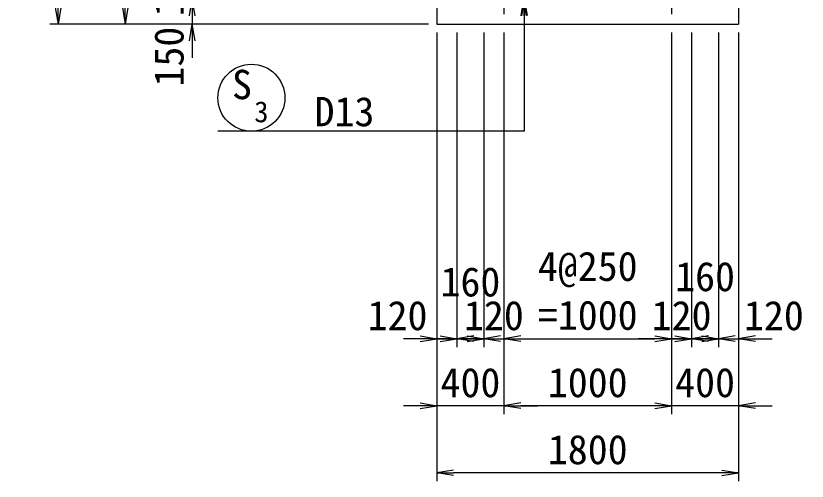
# Model space of a CAD drawing. Header units: millimetres. Extents: x 67792 to 193942, y -50017 to -20317.
# Drawn here: x 133596 to 138317, y -41017 to -38239 of the extents above; entities that cross this region are included whole.
import ezdxf
from ezdxf.enums import TextEntityAlignment as Align

# ---------------------------------------------------------------- set-up
doc = ezdxf.new("R2010")
doc.units = ezdxf.units.MM
doc.header["$LTSCALE"] = 50
doc.header["$PDSIZE"] = 300
doc.linetypes.add('SXF_跳び破線', pattern=[12, 6, -6])
doc.layers.get('Defpoints').update_dxf_attribs({"color": 191})
for name, color, linetype, lineweight in [('D-BGD', 7, 'Continuous', 13), ('D-STR-DIM', 7, 'Continuous', 13), ('D-STR-HTXT', 7, 'Continuous', 13), ('D-STR-TXT', 7, 'Continuous', 13)]:
    doc.layers.add(name, color=color, linetype=linetype, lineweight=lineweight)
doc.styles.add('YOKO_GOTHIC', font='MS Gothic.ttf')
doc.dimstyles.new('S50', dxfattribs={"dimscale": 50, "dimtxt": 3.5, "dimasz": 2, "dimexe": 1, "dimexo": 1, "dimgap": 1, "dimtad": 1, "dimdec": 0, "dimzin": 1, "dimdsep": 46, "dimtxsty": 'YOKO_GOTHIC', "dimblk": 'OPEN', "dimcen": 0, "dimclrd": 256, "dimclre": 256, "dimclrt": 256, "dimaunit": 1, "dimadec": 3, "dimazin": 0, "dimtfac": 1, "dimtdec": 0, "dimtix": 1, "dimtmove": 2, "dimatfit": 3, "dimldrblk": 'OPEN', "dimfxl": 1, "dimlwd": -1, "dimlwe": -1, "dimarcsym": 2})

# ---------------------------------------------------------------- blocks, each defined once
blk = doc.blocks.new('_Open')
at = {"color": 0, "linetype": 'ByBlock', "lineweight": -2}
for p, q in [((-1, 0.167), (0, 0)), ((-1, -0.167), (0, 0)), ((0, 0), (-1, 0))]:
    blk.add_line(p, q, dxfattribs=at)
blk = doc.blocks.new('*D268')
at = {"layer": 'D-STR-DIM', "ltscale": 1500, "transparency": 16777216}
for p, q in [((136108, -38339.5), (136108, -40217.4)), ((136228, -38339.5), (136228, -40217.4)), ((136008, -40167.4), (135908, -40167.4)), ((136108, -40167.4), (136228, -40167.4)), ((136328, -40167.4), (136428, -40167.4))]:
    blk.add_line(p, q, dxfattribs=at)
at = {"layer": 'Defpoints', "color": 0, "ltscale": 1500, "transparency": 16777216}
for p in [(136108, -38289.5), (136228, -38289.5), (136228, -40167.4)]:
    blk.add_point(p, dxfattribs=at)
at = {"layer": 'D-STR-DIM', "ltscale": 1500, "transparency": 16777216, "xscale": 100, "yscale": 100, "zscale": 100}
blk.add_blockref('_Open', (136108, -40167.4), dxfattribs=at)
at = {"layer": 'D-STR-DIM', "ltscale": 1500, "transparency": 16777216, "xscale": 100, "yscale": 100, "zscale": 100, "rotation": 180}
blk.add_blockref('_Open', (136228, -40167.4), dxfattribs=at)
at = {"layer": 'D-STR-DIM', "ltscale": 1500, "transparency": 16777216, "insert": (135873.4, -40029.9), "char_height": 175, "attachment_point": 5, "style": 'YOKO_GOTHIC'}
blk.add_mtext('120', dxfattribs=at)
blk = doc.blocks.new('*D269')
at = {"layer": 'D-STR-DIM', "ltscale": 1500, "transparency": 16777216}
for p, q in [((136228, -38339.5), (136228, -40217.4)), ((136388, -38339.5), (136388, -40217.4)), ((136128, -40167.4), (136028, -40167.4)), ((136228, -40167.4), (136388, -40167.4)), ((136488, -40167.4), (136588, -40167.4))]:
    blk.add_line(p, q, dxfattribs=at)
at = {"layer": 'Defpoints', "color": 0, "ltscale": 1500, "transparency": 16777216}
for p in [(136228, -38289.5), (136388, -38289.5), (136388, -40167.4)]:
    blk.add_point(p, dxfattribs=at)
at = {"layer": 'D-STR-DIM', "ltscale": 1500, "transparency": 16777216, "xscale": 100, "yscale": 100, "zscale": 100}
blk.add_blockref('_Open', (136228, -40167.4), dxfattribs=at)
at = {"layer": 'D-STR-DIM', "ltscale": 1500, "transparency": 16777216, "xscale": 100, "yscale": 100, "zscale": 100, "rotation": 180}
blk.add_blockref('_Open', (136388, -40167.4), dxfattribs=at)
at = {"layer": 'D-STR-DIM', "ltscale": 1500, "transparency": 16777216, "insert": (136308, -39828.8), "char_height": 175, "attachment_point": 5, "style": 'YOKO_GOTHIC'}
blk.add_mtext('160', dxfattribs=at)
blk = doc.blocks.new('*D270')
at = {"layer": 'D-STR-DIM', "ltscale": 1500, "transparency": 16777216}
for p, q in [((136388, -38339.5), (136388, -40217.4)), ((136508, -38339.5), (136508, -40217.4)), ((136288, -40167.4), (136188, -40167.4)), ((136388, -40167.4), (136508, -40167.4)), ((136608, -40167.4), (136708, -40167.4))]:
    blk.add_line(p, q, dxfattribs=at)
at = {"layer": 'Defpoints', "color": 0, "ltscale": 1500, "transparency": 16777216}
for p in [(136388, -38289.5), (136508, -38289.5), (136508, -40167.4)]:
    blk.add_point(p, dxfattribs=at)
at = {"layer": 'D-STR-DIM', "ltscale": 1500, "transparency": 16777216, "xscale": 100, "yscale": 100, "zscale": 100}
blk.add_blockref('_Open', (136388, -40167.4), dxfattribs=at)
at = {"layer": 'D-STR-DIM', "ltscale": 1500, "transparency": 16777216, "xscale": 100, "yscale": 100, "zscale": 100, "rotation": 180}
blk.add_blockref('_Open', (136508, -40167.4), dxfattribs=at)
at = {"layer": 'D-STR-DIM', "ltscale": 1500, "transparency": 16777216, "insert": (136448, -40029.9), "char_height": 175, "attachment_point": 5, "style": 'YOKO_GOTHIC'}
blk.add_mtext('120', dxfattribs=at)
blk = doc.blocks.new('*D271')
at = {"layer": 'D-STR-DIM', "ltscale": 1500, "transparency": 16777216}
for p, q in [((136508, -38339.5), (136508, -40217.4)), ((137508, -38339.5), (137508, -40217.4)), ((136608, -40167.4), (137408, -40167.4))]:
    blk.add_line(p, q, dxfattribs=at)
at = {"layer": 'Defpoints', "color": 0, "ltscale": 1500, "transparency": 16777216}
for p in [(136508, -38289.5), (137508, -38289.5), (137508, -40167.4)]:
    blk.add_point(p, dxfattribs=at)
at = {"layer": 'D-STR-DIM', "ltscale": 1500, "transparency": 16777216, "xscale": 100, "yscale": 100, "zscale": 100, "rotation": 180}
blk.add_blockref('_Open', (136508, -40167.4), dxfattribs=at)
at = {"layer": 'D-STR-DIM', "ltscale": 1500, "transparency": 16777216, "xscale": 100, "yscale": 100, "zscale": 100}
blk.add_blockref('_Open', (137508, -40167.4), dxfattribs=at)
at = {"layer": 'D-STR-DIM', "ltscale": 1500, "transparency": 16777216, "insert": (137008, -39881.9), "char_height": 175, "attachment_point": 5, "style": 'YOKO_GOTHIC'}
blk.add_mtext('4@250\\P=1000', dxfattribs=at)
blk = doc.blocks.new('*D272')
at = {"layer": 'D-STR-DIM', "ltscale": 1500, "transparency": 16777216}
for p, q in [((137508, -38339.5), (137508, -40217.4)), ((137628, -38339.5), (137628, -40217.4)), ((137408, -40167.4), (137308, -40167.4)), ((137508, -40167.4), (137628, -40167.4)), ((137728, -40167.4), (137828, -40167.4))]:
    blk.add_line(p, q, dxfattribs=at)
at = {"layer": 'Defpoints', "color": 0, "ltscale": 1500, "transparency": 16777216}
for p in [(137508, -38289.5), (137628, -38289.5), (137628, -40167.4)]:
    blk.add_point(p, dxfattribs=at)
at = {"layer": 'D-STR-DIM', "ltscale": 1500, "transparency": 16777216, "xscale": 100, "yscale": 100, "zscale": 100}
blk.add_blockref('_Open', (137508, -40167.4), dxfattribs=at)
at = {"layer": 'D-STR-DIM', "ltscale": 1500, "transparency": 16777216, "xscale": 100, "yscale": 100, "zscale": 100, "rotation": 180}
blk.add_blockref('_Open', (137628, -40167.4), dxfattribs=at)
at = {"layer": 'D-STR-DIM', "ltscale": 1500, "transparency": 16777216, "insert": (137568, -40029.9), "char_height": 175, "attachment_point": 5, "style": 'YOKO_GOTHIC'}
blk.add_mtext('120', dxfattribs=at)
blk = doc.blocks.new('*D273')
at = {"layer": 'D-STR-DIM', "ltscale": 1500, "transparency": 16777216}
for p, q in [((137628, -38339.5), (137628, -40217.4)), ((137788, -38339.5), (137788, -40217.4)), ((137528, -40167.4), (137428, -40167.4)), ((137628, -40167.4), (137788, -40167.4)), ((137888, -40167.4), (137988, -40167.4))]:
    blk.add_line(p, q, dxfattribs=at)
at = {"layer": 'Defpoints', "color": 0, "ltscale": 1500, "transparency": 16777216}
for p in [(137628, -38289.5), (137788, -38289.5), (137788, -40167.4)]:
    blk.add_point(p, dxfattribs=at)
at = {"layer": 'D-STR-DIM', "ltscale": 1500, "transparency": 16777216, "xscale": 100, "yscale": 100, "zscale": 100}
blk.add_blockref('_Open', (137628, -40167.4), dxfattribs=at)
at = {"layer": 'D-STR-DIM', "ltscale": 1500, "transparency": 16777216, "xscale": 100, "yscale": 100, "zscale": 100, "rotation": 180}
blk.add_blockref('_Open', (137788, -40167.4), dxfattribs=at)
at = {"layer": 'D-STR-DIM', "ltscale": 1500, "transparency": 16777216, "insert": (137708, -39797.2), "char_height": 175, "attachment_point": 5, "style": 'YOKO_GOTHIC'}
blk.add_mtext('160', dxfattribs=at)
blk = doc.blocks.new('*D274')
at = {"layer": 'D-STR-DIM', "ltscale": 1500, "transparency": 16777216}
for p, q in [((137788, -38339.5), (137788, -40217.4)), ((137908, -38339.5), (137908, -40217.4)), ((137688, -40167.4), (137588, -40167.4)), ((137788, -40167.4), (137908, -40167.4)), ((138008, -40167.4), (138108, -40167.4))]:
    blk.add_line(p, q, dxfattribs=at)
at = {"layer": 'Defpoints', "color": 0, "ltscale": 1500, "transparency": 16777216}
for p in [(137788, -38289.5), (137908, -38289.5), (137908, -40167.4)]:
    blk.add_point(p, dxfattribs=at)
at = {"layer": 'D-STR-DIM', "ltscale": 1500, "transparency": 16777216, "xscale": 100, "yscale": 100, "zscale": 100}
blk.add_blockref('_Open', (137788, -40167.4), dxfattribs=at)
at = {"layer": 'D-STR-DIM', "ltscale": 1500, "transparency": 16777216, "xscale": 100, "yscale": 100, "zscale": 100, "rotation": 180}
blk.add_blockref('_Open', (137908, -40167.4), dxfattribs=at)
at = {"layer": 'D-STR-DIM', "ltscale": 1500, "transparency": 16777216, "insert": (138118.4, -40029.9), "char_height": 175, "attachment_point": 5, "style": 'YOKO_GOTHIC'}
blk.add_mtext('120', dxfattribs=at)
blk = doc.blocks.new('*D275')
at = {"layer": 'D-STR-DIM', "ltscale": 1500, "transparency": 16777216}
for p, q in [((137508, -38339.5), (137508, -40617.4)), ((137908, -38339.5), (137908, -40617.4)), ((137408, -40567.4), (137308, -40567.4)), ((137908, -40567.4), (137508, -40567.4)), ((138008, -40567.4), (138108, -40567.4))]:
    blk.add_line(p, q, dxfattribs=at)
at = {"layer": 'Defpoints', "color": 0, "ltscale": 1500, "transparency": 16777216}
for p in [(137508, -38289.5), (137908, -38289.5), (137508, -40567.4)]:
    blk.add_point(p, dxfattribs=at)
at = {"layer": 'D-STR-DIM', "ltscale": 1500, "transparency": 16777216, "xscale": 100, "yscale": 100, "zscale": 100}
blk.add_blockref('_Open', (137508, -40567.4), dxfattribs=at)
at = {"layer": 'D-STR-DIM', "ltscale": 1500, "transparency": 16777216, "xscale": 100, "yscale": 100, "zscale": 100, "rotation": 180}
blk.add_blockref('_Open', (137908, -40567.4), dxfattribs=at)
at = {"layer": 'D-STR-DIM', "ltscale": 1500, "transparency": 16777216, "insert": (137708, -40429.9), "char_height": 175, "attachment_point": 5, "style": 'YOKO_GOTHIC'}
blk.add_mtext('400', dxfattribs=at)
blk = doc.blocks.new('*D276')
at = {"layer": 'D-STR-DIM', "ltscale": 1500, "transparency": 16777216}
for p, q in [((136108, -38339.5), (136108, -41017.4)), ((137908, -38339.5), (137908, -41017.4)), ((137808, -40967.4), (136208, -40967.4))]:
    blk.add_line(p, q, dxfattribs=at)
at = {"layer": 'Defpoints', "color": 0, "ltscale": 1500, "transparency": 16777216}
for p in [(136108, -38289.5), (137908, -38289.5), (136108, -40967.4)]:
    blk.add_point(p, dxfattribs=at)
at = {"layer": 'D-STR-DIM', "ltscale": 1500, "transparency": 16777216, "xscale": 100, "yscale": 100, "zscale": 100, "rotation": 180}
blk.add_blockref('_Open', (136108, -40967.4), dxfattribs=at)
at = {"layer": 'D-STR-DIM', "ltscale": 1500, "transparency": 16777216, "xscale": 100, "yscale": 100, "zscale": 100}
blk.add_blockref('_Open', (137908, -40967.4), dxfattribs=at)
at = {"layer": 'D-STR-DIM', "ltscale": 1500, "transparency": 16777216, "insert": (137008, -40829.9), "char_height": 175, "attachment_point": 5, "style": 'YOKO_GOTHIC'}
blk.add_mtext('1800', dxfattribs=at)
blk = doc.blocks.new('*D277')
at = {"layer": 'D-STR-DIM', "ltscale": 1500, "transparency": 16777216}
for p, q in [((136508, -38339.5), (136508, -40617.4)), ((137508, -38339.5), (137508, -40617.4)), ((137408, -40567.4), (136608, -40567.4))]:
    blk.add_line(p, q, dxfattribs=at)
at = {"layer": 'Defpoints', "color": 0, "ltscale": 1500, "transparency": 16777216}
for p in [(136508, -38289.5), (137508, -38289.5), (136508, -40567.4)]:
    blk.add_point(p, dxfattribs=at)
at = {"layer": 'D-STR-DIM', "ltscale": 1500, "transparency": 16777216, "xscale": 100, "yscale": 100, "zscale": 100, "rotation": 180}
blk.add_blockref('_Open', (136508, -40567.4), dxfattribs=at)
at = {"layer": 'D-STR-DIM', "ltscale": 1500, "transparency": 16777216, "xscale": 100, "yscale": 100, "zscale": 100}
blk.add_blockref('_Open', (137508, -40567.4), dxfattribs=at)
at = {"layer": 'D-STR-DIM', "ltscale": 1500, "transparency": 16777216, "insert": (137008, -40429.9), "char_height": 175, "attachment_point": 5, "style": 'YOKO_GOTHIC'}
blk.add_mtext('1000', dxfattribs=at)
blk = doc.blocks.new('*D278')
at = {"layer": 'D-STR-DIM', "ltscale": 1500, "transparency": 16777216}
for p, q in [((136108, -38339.5), (136108, -40617.4)), ((136508, -38339.5), (136508, -40617.4)), ((136008, -40567.4), (135908, -40567.4)), ((136508, -40567.4), (136108, -40567.4)), ((136608, -40567.4), (136708, -40567.4))]:
    blk.add_line(p, q, dxfattribs=at)
at = {"layer": 'Defpoints', "color": 0, "ltscale": 1500, "transparency": 16777216}
for p in [(136108, -38289.5), (136508, -38289.5), (136108, -40567.4)]:
    blk.add_point(p, dxfattribs=at)
at = {"layer": 'D-STR-DIM', "ltscale": 1500, "transparency": 16777216, "xscale": 100, "yscale": 100, "zscale": 100}
blk.add_blockref('_Open', (136108, -40567.4), dxfattribs=at)
at = {"layer": 'D-STR-DIM', "ltscale": 1500, "transparency": 16777216, "xscale": 100, "yscale": 100, "zscale": 100, "rotation": 180}
blk.add_blockref('_Open', (136508, -40567.4), dxfattribs=at)
at = {"layer": 'D-STR-DIM', "ltscale": 1500, "transparency": 16777216, "insert": (136308, -40429.9), "char_height": 175, "attachment_point": 5, "style": 'YOKO_GOTHIC'}
blk.add_mtext('400', dxfattribs=at)
blk = doc.blocks.new('*D417')
at = {"layer": 'D-STR-DIM', "ltscale": 1500, "transparency": 16777216}
for p, q in [((136058, -36789.5), (133798.5, -36789.5)), ((133848.5, -38189.5), (133848.5, -36889.5)), ((136058, -38289.5), (133798.5, -38289.5))]:
    blk.add_line(p, q, dxfattribs=at)
at = {"layer": 'Defpoints', "color": 0, "ltscale": 1500, "transparency": 16777216}
for p in [(133848.5, -36789.5), (136108, -36789.5), (136108, -38289.5)]:
    blk.add_point(p, dxfattribs=at)
at = {"layer": 'D-STR-DIM', "ltscale": 1500, "transparency": 16777216, "xscale": 100, "yscale": 100, "zscale": 100}
for p, rotation in [((133848.5, -36789.5), 90), ((133848.5, -38289.5), 270)]:
    blk.add_blockref('_Open', p, dxfattribs=dict(at, rotation=rotation))
at = {"layer": 'D-STR-DIM', "ltscale": 1500, "transparency": 16777216, "insert": (133711, -37539.5), "char_height": 175, "attachment_point": 5, "rotation": 90, "style": 'YOKO_GOTHIC'}
blk.add_mtext('1500', dxfattribs=at)
blk = doc.blocks.new('*D420')
at = {"layer": 'D-STR-DIM', "ltscale": 1500, "transparency": 16777216}
for p, q in [((134648.5, -37889.5), (134648.5, -37789.5)), ((136058, -37989.5), (134598.5, -37989.5)), ((134648.5, -37989.5), (134648.5, -38139.5)), ((136058, -38139.5), (134598.5, -38139.5)), ((134648.5, -38239.5), (134648.5, -38339.5))]:
    blk.add_line(p, q, dxfattribs=at)
at = {"layer": 'Defpoints', "color": 0, "ltscale": 1500, "transparency": 16777216}
for p in [(136108, -37989.5), (134648.5, -38139.5), (136108, -38139.5)]:
    blk.add_point(p, dxfattribs=at)
at = {"layer": 'D-STR-DIM', "ltscale": 1500, "transparency": 16777216, "xscale": 100, "yscale": 100, "zscale": 100}
for p, rotation in [((134648.5, -37989.5), 270), ((134648.5, -38139.5), 90)]:
    blk.add_blockref('_Open', p, dxfattribs=dict(at, rotation=rotation))
at = {"layer": 'D-STR-DIM', "ltscale": 1500, "transparency": 16777216, "insert": (134511, -38064.5), "char_height": 175, "attachment_point": 5, "rotation": 90, "style": 'YOKO_GOTHIC'}
blk.add_mtext('150', dxfattribs=at)
blk = doc.blocks.new('*D421')
at = {"layer": 'D-STR-DIM', "ltscale": 1500, "transparency": 16777216}
for p, q in [((134648.5, -38039.5), (134648.5, -37939.5)), ((136058, -38139.5), (134598.5, -38139.5)), ((134648.5, -38139.5), (134648.5, -38289.5)), ((136058, -38289.5), (134598.5, -38289.5)), ((134648.5, -38389.5), (134648.5, -38489.5))]:
    blk.add_line(p, q, dxfattribs=at)
at = {"layer": 'Defpoints', "color": 0, "ltscale": 1500, "transparency": 16777216}
for p in [(136108, -38139.5), (134648.5, -38289.5), (136108, -38289.5)]:
    blk.add_point(p, dxfattribs=at)
at = {"layer": 'D-STR-DIM', "ltscale": 1500, "transparency": 16777216, "xscale": 100, "yscale": 100, "zscale": 100}
for p, rotation in [((134648.5, -38139.5), 270), ((134648.5, -38289.5), 90)]:
    blk.add_blockref('_Open', p, dxfattribs=dict(at, rotation=rotation))
at = {"layer": 'D-STR-DIM', "ltscale": 1500, "transparency": 16777216, "insert": (134511, -38483.2), "char_height": 175, "attachment_point": 5, "rotation": 90, "style": 'YOKO_GOTHIC'}
blk.add_mtext('150', dxfattribs=at)
blk = doc.blocks.new('*D422')
at = {"layer": 'D-STR-DIM', "ltscale": 1500, "transparency": 16777216}
for p, q in [((136058, -37689.5), (134198.5, -37689.5)), ((134248.5, -37789.5), (134248.5, -38189.5)), ((136058, -38289.5), (134198.5, -38289.5))]:
    blk.add_line(p, q, dxfattribs=at)
at = {"layer": 'Defpoints', "color": 0, "ltscale": 1500, "transparency": 16777216}
for p in [(136108, -37689.5), (134248.5, -38289.5), (136108, -38289.5)]:
    blk.add_point(p, dxfattribs=at)
at = {"layer": 'D-STR-DIM', "ltscale": 1500, "transparency": 16777216, "xscale": 100, "yscale": 100, "zscale": 100}
for p, rotation in [((134248.5, -37689.5), 90), ((134248.5, -38289.5), 270)]:
    blk.add_blockref('_Open', p, dxfattribs=dict(at, rotation=rotation))
at = {"layer": 'D-STR-DIM', "ltscale": 1500, "transparency": 16777216, "insert": (134111, -37989.5), "char_height": 175, "attachment_point": 5, "rotation": 90, "style": 'YOKO_GOTHIC'}
blk.add_mtext('600', dxfattribs=at)

msp = doc.modelspace()

# ---------------------------------------------------------------- linework, layer by layer
at = {"layer": 'D-BGD', "ltscale": 1500}
for p, q in [((136108, -36789.5), (136108, -38289.5)), ((137908, -36789.5), (137908, -38289.5)), ((136108, -38289.5), (137908, -38289.5))]:
    msp.add_line(p, q, dxfattribs=at)
at = {"layer": 'D-BGD', "linetype": 'SXF_跳び破線', "ltscale": 0.2}
for p, q in [((136508, -37689.5), (136508, -38289.5)), ((137508, -37689.5), (137508, -38289.5))]:
    msp.add_line(p, q, dxfattribs=at)
at = {"layer": 'D-STR-HTXT'}
msp.add_circle((135001.7, -38728.7), 200, dxfattribs=at)

# ---------------------------------------------------------------- texts
at = {"layer": 'D-STR-TXT', "style": 'YOKO_GOTHIC'}
for s, height, p in [('S', 175, (134945.4, -38737)), ('3', 125, (135061.1, -38874.8))]:
    msp.add_text(s, height=height, dxfattribs=at).set_placement(p, align=Align.CENTER)
msp.add_text('D13', height=175, dxfattribs=at).set_placement((135378.2, -38898.7))

# ---------------------------------------------------------------- dimensions: what is measured, and where the dimension line sits
at = {"layer": 'D-STR-DIM', "ltscale": 1500}
for base, p1, p2, picture, middle in [((133848.5, -36789.5), (136108, -38289.5), (136108, -36789.5), '*D417', (133711, -37539.5)), ((134248.5, -38289.5), (136108, -37689.5), (136108, -38289.5), '*D422', (134111, -37989.5)), ((134648.5, -38139.5), (136108, -37989.5), (136108, -38139.5), '*D420', (134511, -38064.5))]:
    dim = msp.add_linear_dim(base=base, p1=p1, p2=p2, angle=90, dimstyle='S50', dxfattribs=at)
    dim.commit()
    dim.dimension.update_dxf_attribs({"geometry": picture, "text_midpoint": middle})
dim = msp.add_linear_dim(base=(134648.5, -38289.5), p1=(136108, -38139.5), p2=(136108, -38289.5), angle=90, dimstyle='S50', dxfattribs=at)
dim.commit()
dim.dimension.update_dxf_attribs({"geometry": '*D421', "text_midpoint": (134511, -38483.2), "dimtype": 160})
for base, p1, p2, picture, middle in [((136228, -40167.4), (136108, -38289.5), (136228, -38289.5), '*D268', (135873.4, -40029.9)), ((136388, -40167.4), (136228, -38289.5), (136388, -38289.5), '*D269', (136308, -39828.8)), ((137788, -40167.4), (137628, -38289.5), (137788, -38289.5), '*D273', (137708, -39797.2)), ((137908, -40167.4), (137788, -38289.5), (137908, -38289.5), '*D274', (138118.4, -40029.9))]:
    dim = msp.add_linear_dim(base=base, p1=p1, p2=p2, dimstyle='S50', dxfattribs=at)
    dim.commit()
    dim.dimension.update_dxf_attribs({"geometry": picture, "text_midpoint": middle, "dimtype": 160})
for base, p1, p2, picture, middle in [((136108, -40567.4), (136508, -38289.5), (136108, -38289.5), '*D278', (136308, -40429.9)), ((136108, -40967.4), (137908, -38289.5), (136108, -38289.5), '*D276', (137008, -40829.9)), ((136508, -40167.4), (136388, -38289.5), (136508, -38289.5), '*D270', (136448, -40029.9)), ((136508, -40567.4), (137508, -38289.5), (136508, -38289.5), '*D277', (137008, -40429.9)), ((137628, -40167.4), (137508, -38289.5), (137628, -38289.5), '*D272', (137568, -40029.9)), ((137508, -40567.4), (137908, -38289.5), (137508, -38289.5), '*D275', (137708, -40429.9))]:
    dim = msp.add_linear_dim(base=base, p1=p1, p2=p2, dimstyle='S50', dxfattribs=at)
    dim.commit()
    dim.dimension.update_dxf_attribs({"geometry": picture, "text_midpoint": middle})
dim = msp.add_linear_dim(base=(137508, -40167.4), p1=(136508, -38289.5), p2=(137508, -38289.5), text='4@250\\P=<>', dimstyle='S50', dxfattribs=at)
dim.commit()
dim.dimension.update_dxf_attribs({"geometry": '*D271', "text_midpoint": (137008, -39881.9)})

# ---------------------------------------------------------------- leaders
at = {"layer": 'D-STR-HTXT'}
for points in [[(136629.6, -37789.5), (136629.6, -38928.7), (134801.7, -38928.7)], [(136629.6, -37989.5), (136629.6, -38377.4)], [(136629.6, -38139.5), (136629.6, -38557.4)]]:
    msp.add_leader(points, dimstyle='S50', dxfattribs=at)

doc.saveas('drawing.dxf')
